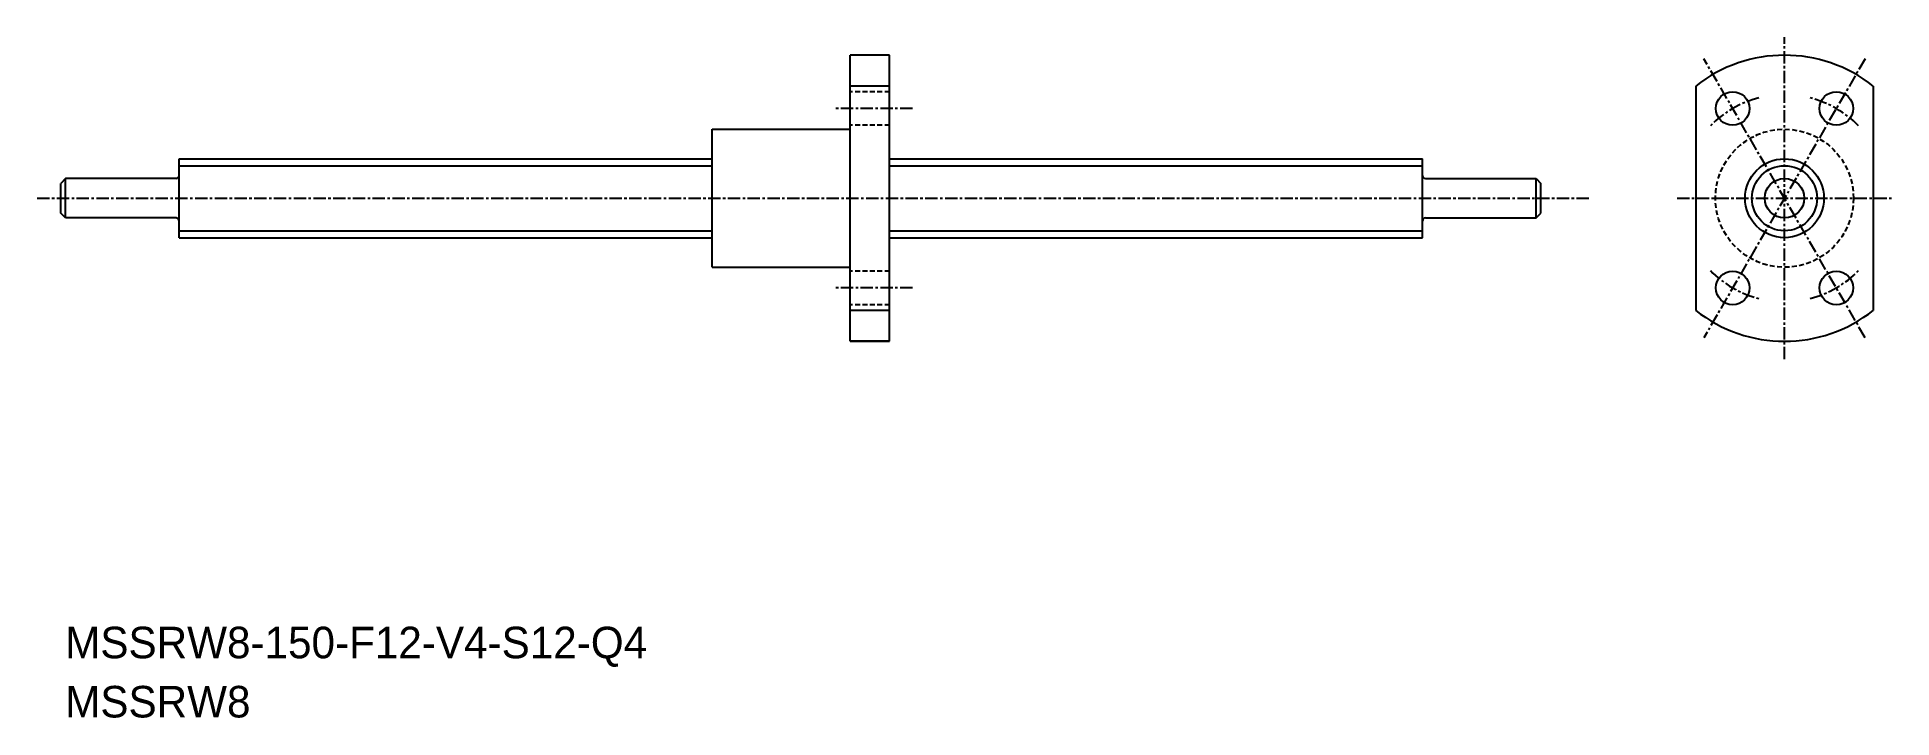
# Model space of a CAD drawing. Extents: x 116 to 304, y 200 to 269.
import ezdxf

# ---------------------------------------------------------------- set-up
doc = ezdxf.new("R2010")
doc.units = 0
doc.linetypes.add('CENTER', pattern=[2, 1.25, -0.25, 0.25, -0.25])
doc.linetypes.add('DASHED', pattern=[0.75, 0.5, -0.25])
doc.layers.get('0').update_dxf_attribs({"linetype": 'CONTINUOUS'})
doc.layers.add('CENTER', color=1, linetype='CENTER')

msp = doc.modelspace()

# ---------------------------------------------------------------- linework, layer by layer
at = {"color": 7, "linetype": 'CONTINUOUS'}
for p, q in [((198.62, 237.7), (198.62, 266.7)), ((202.62, 266.7), (198.62, 266.7)), ((202.62, 237.7), (202.62, 266.7)), ((202.62, 263.57), (198.62, 263.57)), ((284.3, 263.57), (284.3, 240.83)), ((302.3, 263.57), (302.3, 240.83)), ((184.62, 245.2), (184.62, 259.2)), ((184.62, 259.2), (198.62, 259.2)), ((130.62, 256.2), (184.62, 256.2)), ((130.62, 248.2), (130.62, 256.2)), ((202.62, 256.2), (256.62, 256.2)), ((256.62, 248.2), (256.62, 256.2)), ((119.12, 254.2), (118.62, 253.7)), ((119.12, 250.2), (119.12, 254.2)), ((130.32, 254.2), (119.12, 254.2)), ((256.92, 254.2), (268.12, 254.2)), ((268.12, 254.2), (268.62, 253.7)), ((268.12, 250.2), (268.12, 254.2)), ((118.62, 250.7), (118.62, 253.7)), ((268.62, 250.7), (268.62, 253.7)), ((119.12, 250.2), (118.62, 250.7)), ((130.32, 250.2), (119.12, 250.2)), ((256.92, 250.2), (268.12, 250.2)), ((268.12, 250.2), (268.62, 250.7)), ((130.62, 248.2), (184.62, 248.2)), ((202.62, 248.2), (256.62, 248.2)), ((184.62, 245.2), (198.62, 245.2)), ((202.62, 240.83), (198.62, 240.83)), ((202.62, 237.7), (198.62, 237.7)), ((198.62, 237.7), (202.62, 237.7))]:
    msp.add_line(p, q, dxfattribs=at)
at = {"color": 3, "linetype": 'DASHED'}
for p, q in [((202.62, 263), (198.62, 263)), ((202.62, 259.6), (198.62, 259.6)), ((202.62, 244.81), (198.62, 244.81)), ((202.62, 241.41), (198.62, 241.41))]:
    msp.add_line(p, q, dxfattribs=at)
at = {"color": 3, "linetype": 'CONTINUOUS'}
for p, q in [((130.62, 255.5), (184.62, 255.5)), ((202.62, 255.5), (256.62, 255.5)), ((130.62, 248.9), (184.62, 248.9)), ((202.62, 248.9), (256.62, 248.9))]:
    msp.add_line(p, q, dxfattribs=at)
at = {"color": 7, "linetype": 'CONTINUOUS'}
for centre, radius in [((288.05, 261.3), 1.7), ((298.55, 261.3), 1.7), ((293.3, 252.2), 4), ((293.3, 252.2), 2), ((288.05, 243.11), 1.7), ((298.55, 243.11), 1.7)]:
    msp.add_circle(centre, radius, dxfattribs=at)
at = {"color": 3, "linetype": 'DASHED'}
msp.add_circle((293.3, 252.2), 7, dxfattribs=at)
at = {"color": 3, "linetype": 'CONTINUOUS'}
msp.add_circle((293.3, 252.2), 3.3, dxfattribs=at)
at = {"color": 7, "linetype": 'CONTINUOUS'}
for centre, radius, start, end in [((293.3, 252.2), 14.5, 51.6335, 128.3665), ((130.32, 254.5), 0.3, 270, 0), ((256.92, 254.5), 0.3, 180, 270), ((130.32, 249.9), 0.3, 0, 90), ((256.92, 249.9), 0.3, 90, 180), ((293.3, 252.2), 14.5, 231.6335, 308.3665)]:
    msp.add_arc(centre, radius, start, end, dxfattribs=at)
at = {"layer": 'CENTER', "color": 1, "linetype": 'CENTER'}
for p, q in [((293.3, 235.87), (293.3, 268.54)), ((301.47, 266.35), (285.13, 238.06)), ((301.47, 238.06), (285.13, 266.35)), ((204.93, 261.3), (196.97, 261.3)), ((116.23, 252.2), (273.48, 252.2)), ((282.41, 252.2), (304.18, 252.2)), ((204.93, 243.11), (196.97, 243.11))]:
    msp.add_line(p, q, dxfattribs=at)
for start, end in [(104.3176, 135.6824), (44.3176, 75.6824), (224.3176, 255.6824), (284.3176, 315.6824)]:
    msp.add_arc((293.3, 252.2), 10.5, start, end, dxfattribs=at)

# ---------------------------------------------------------------- texts
at = {"color": 7, "linetype": 'CONTINUOUS'}
for s, p in [('MSSRW8-150-F12-V4-S12-Q4', (119.07, 205.56)), ('MSSRW8', (119.07, 199.56))]:
    msp.add_text(s, height=3.2, dxfattribs=at).set_placement(p)

doc.saveas('drawing.dxf')
